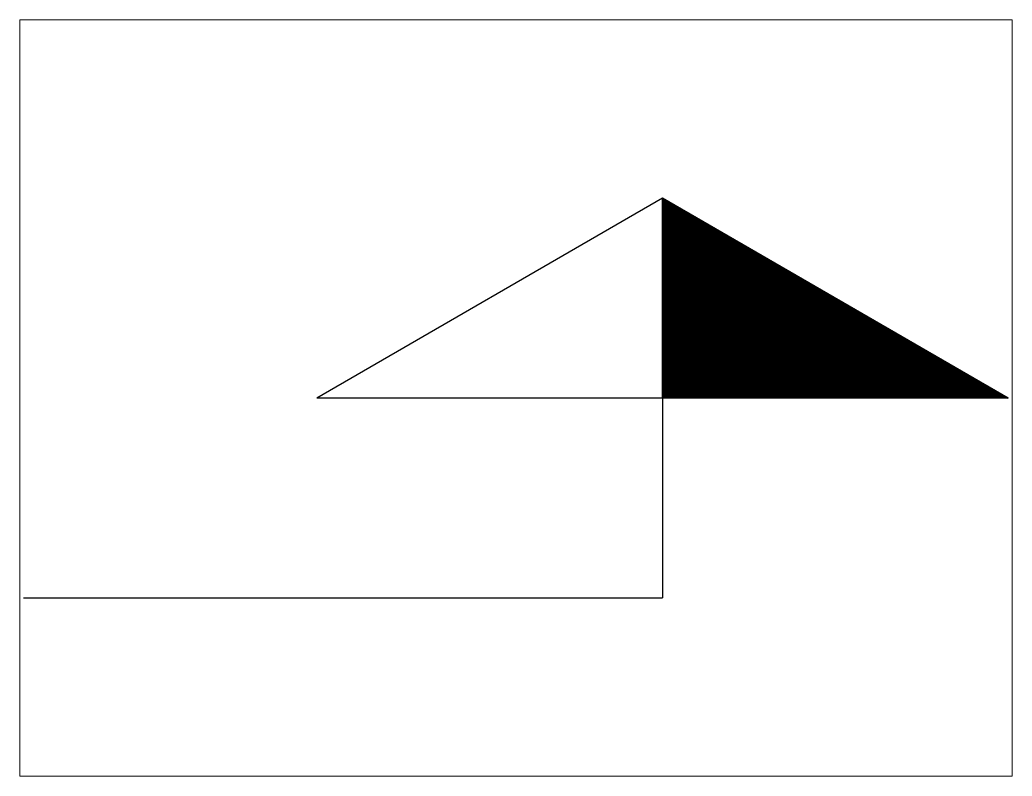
# Paper-space layout 'Layout1' of a CAD drawing. Header units: millimetres. Extents: x 1.05 to 9.45, y 0.8 to 7.2.
# The model-space entities are those that its viewports show. They can reach past a viewport. Long polylines and large blocks are cut down to what shows.
import ezdxf

# ---------------------------------------------------------------- set-up
doc = ezdxf.new("R2010")
doc.units = ezdxf.units.MM
doc.header["$MEASUREMENT"] = 0
pattern_1 = [(90, (0, 0), (-0.008, 5e-19), [])]

# ---------------------------------------------------------------- blocks, each defined once
blk = doc.blocks.new('SNITT_PIL1')
for p, q in [((0, 5), (-4.33, 2.5)), ((0, 5), (0, 0)), ((4.33, 2.5), (0, 5)), ((4.33, 2.5), (-4.33, 2.5))]:
    blk.add_line(p, q)
for points in [[(4.33, 2.5), (0, 5), (4.33, 2.5)], [(4.33, 2.5), (0, 5), (0, 2.5)]]:
    blk.add_solid(points)
blk = doc.blocks.new('SNITT_LINJE')
blk.add_line((0, 0), (-0.001, 0))

msp = doc.modelspace()

# ---------------------------------------------------------------- hatches: boundary and pattern name
h = msp.add_hatch()
h.set_pattern_fill('USER', color=256, scale=0.008, angle=90, style=0, pattern_type=0)
h.set_pattern_definition(pattern_1)
h.paths.add_polyline_path([(0, 2.5), (0, 5), (4.33, 2.5)])
h = msp.add_hatch()
h.set_pattern_fill('USER', color=256, scale=0.008, angle=90, style=0, pattern_type=0)
h.set_pattern_definition(pattern_1)
h.paths.add_polyline_path([(0, 5), (4.33, 2.5), (0.024, 2.5)])
h.paths.add_polyline_path([(0, 5), (4.33, 2.5), (0, 2.5)], flags=16)

# ---------------------------------------------------------------- linework, layer by layer
for p, q in [((0, 2.5), (0, 5)), ((0, 5), (4.33, 2.5)), ((0.024, 2.5), (0, 5)), ((0, 5), (4.33, 2.5)), ((4.33, 2.5), (0, 2.5)), ((4.33, 2.5), (0.024, 2.5))]:
    msp.add_line(p, q)
msp.add_lwpolyline([(-8, 0), (0, 0)])

# ---------------------------------------------------------------- block references
for name in ['SNITT_PIL1', 'SNITT_LINJE']:
    msp.add_blockref(name, (0, 0))

psp = doc.layouts.get("Layout1")

# ---------------------------------------------------------------- viewports
at = {"layer": '0'}
psp.add_viewport(center=(5.25, 4), size=(8.4, 6.4), view_center_point=(-1.8345, 2.5001), view_height=9.466572, dxfattribs=at)

doc.saveas('drawing.dxf')
